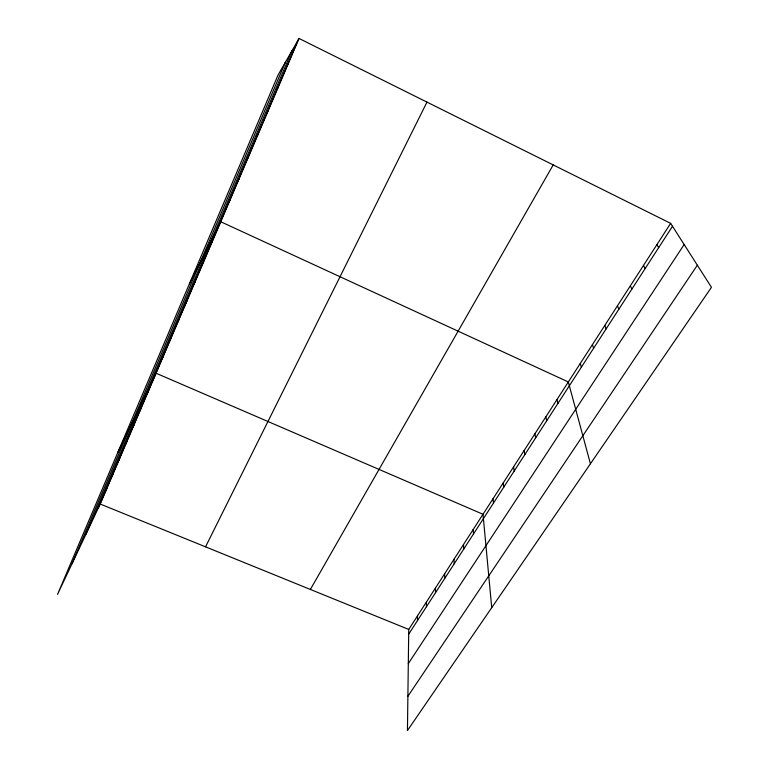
<?xml version="1.0" encoding="UTF-8"?>
<svg xmlns="http://www.w3.org/2000/svg" width="769" height="769" viewBox="0 0 769 769"><rect width="100%" height="100%" fill="white"/><g stroke="black" fill="none" stroke-linecap="round" stroke-linejoin="round"><path stroke-width="1.15" d="M417.49 620.573L417.5 615.863M670.635 223.346L408.743 629.427L407.445 730.55L711.46 287.318L670.635 223.346L299.026 38.45L278.042 75.064L57.54 594.379L100.21 504.031L299.026 38.45M72.055 563.639L285.347 62.318M85.849 534.455L292.124 50.485M98.221 508.261L298.074 40.103M111.505 477.136L113.447 473.031M104.805 492.833L106.776 488.661M118.32 461.16L120.243 457.122M132.326 428.352L134.191 424.459M125.26 444.905L127.154 440.935M139.516 411.511L141.352 407.685M146.841 394.353L148.638 390.614M117.926 452.172L156.069 373.225L483.009 514.278L491.727 607.664M161.894 359.085L163.634 355.518M169.641 340.955L171.333 337.476M177.524 322.48L179.187 319.097M185.56 303.659L187.175 300.362M193.759 284.463L195.326 281.281M202.103 264.901L203.641 261.825M205.544 546.846L426.968 102.104M210.619 244.946L212.109 241.985M189.357 283.934L220.751 221.751L568.329 381.972L590.419 463.774M228.441 203.208L229.825 200.488M237.765 181.369L239.101 178.783M247.282 159.077L248.56 156.616M257.009 136.296L258.221 133.989M266.939 113.024L268.093 110.871M277.09 89.252L278.186 87.253M287.471 64.952L288.49 63.116M310.378 589.448L553.199 164.912M408.685 634.185L672.5 226.269M408.301 663.628L684.16 244.532M407.887 696.301L697.339 265.19M100.21 504.031L408.743 629.427M656.928 244.6L658.677 247.647M643.499 265.42L645.133 268.592M630.34 285.828L631.858 289.106M617.449 305.822L618.853 309.215M604.799 325.422L606.116 328.921M592.409 344.647L593.62 348.242M580.259 363.487L581.364 367.178M556.977 399.582L557.909 403.446M545.836 416.865L546.682 420.806M534.888 433.831L535.657 437.859M524.141 450.499L524.833 454.594M513.586 466.87L514.201 471.032M503.214 482.951L503.753 487.181M493.025 498.754L493.496 503.051M473.166 529.533L473.512 533.955M463.496 544.539L463.774 549.008M453.979 559.284L454.2 563.812M444.636 573.78L444.79 578.355M435.437 588.045L435.533 592.668M426.391 602.06L426.439 606.731"/></g></svg>
